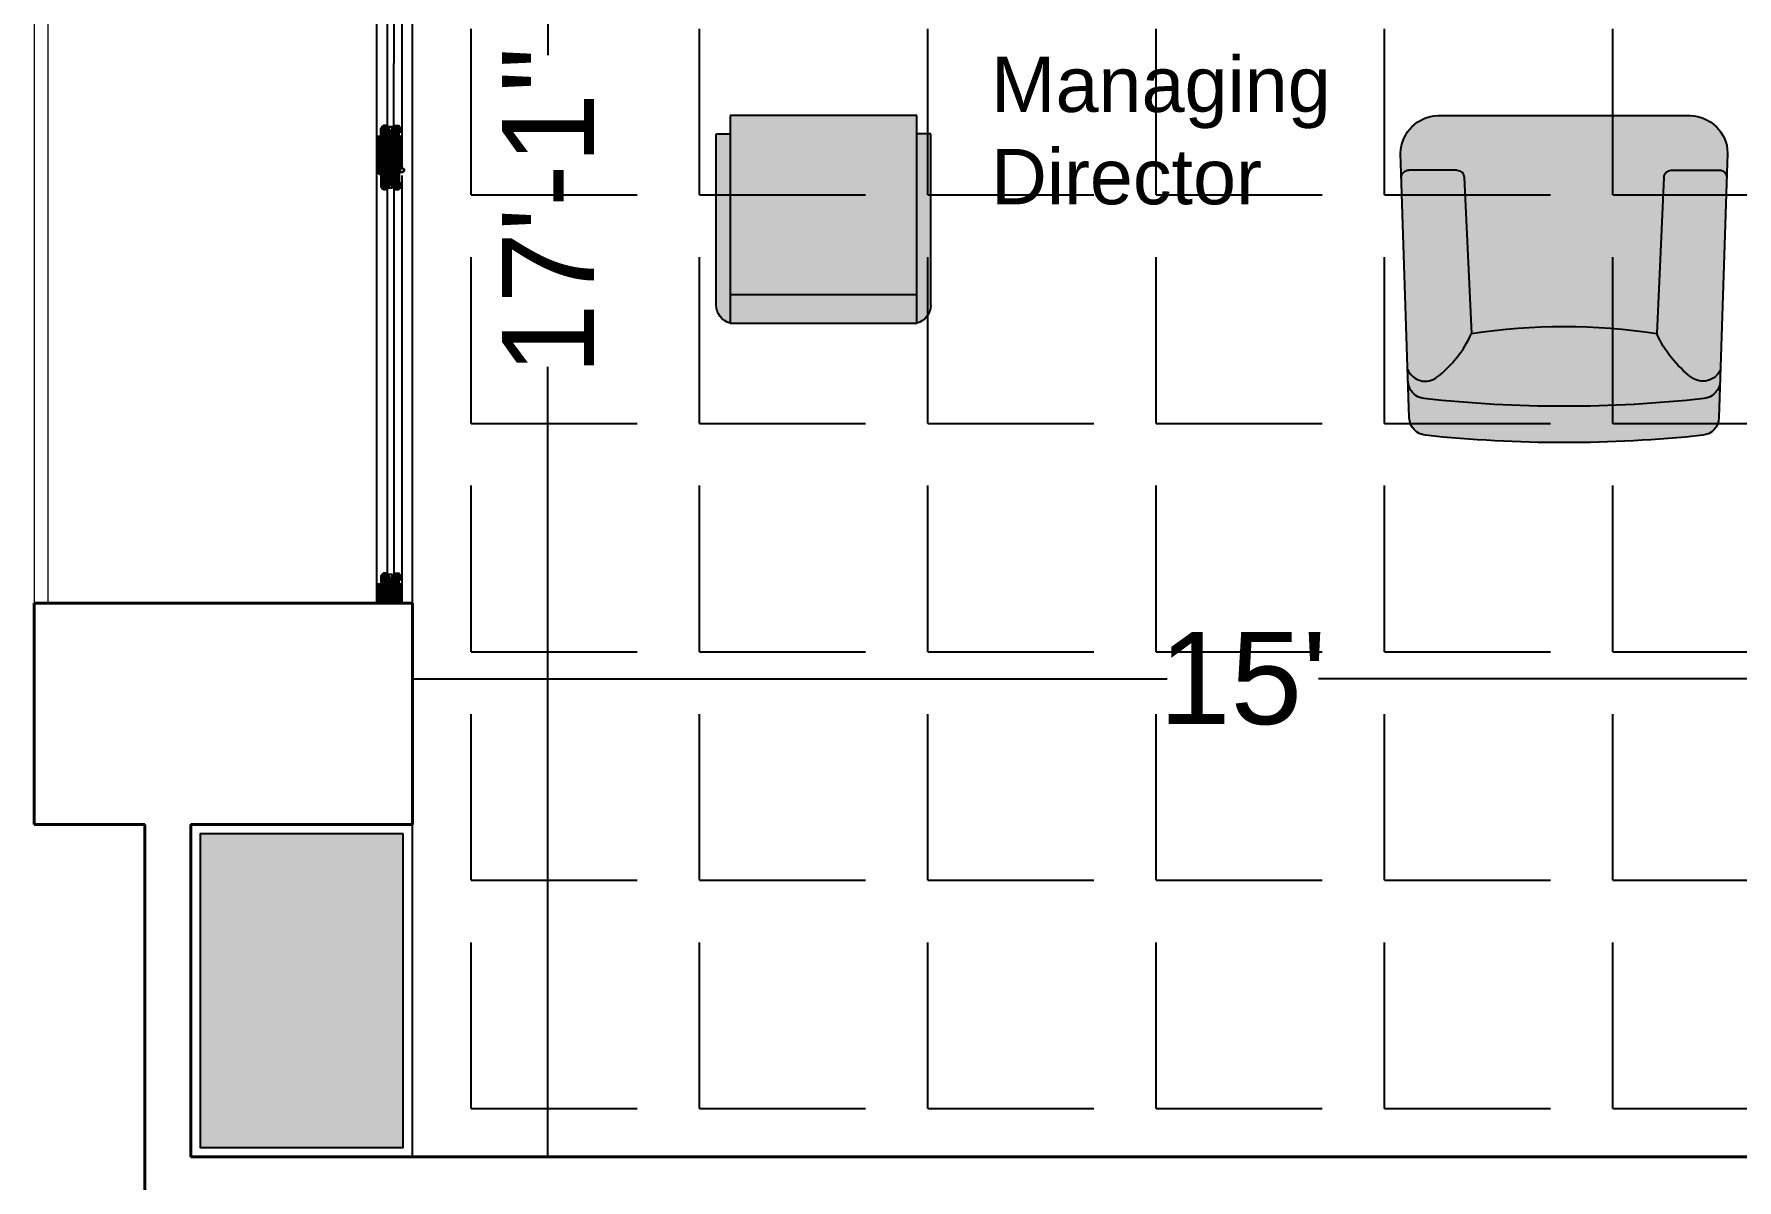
# Model space of a CAD drawing. Header units: inches. Extents: x 547 to 1628, y -123 to 254.
# Drawn here: x 546.7 to 731.2, y 41.8 to 166 of the extents above; entities that cross this region are included whole.
import ezdxf

# ---------------------------------------------------------------- set-up
doc = ezdxf.new("R2010")
doc.units = ezdxf.units.IN
doc.header["$MEASUREMENT"] = 0
for name, color, linetype in [('2', 7, 'Continuous'), ('doors', 4, 'Continuous'), ('Furniture', 253, 'Continuous')]:
    doc.layers.add(name, color=color, linetype=linetype)
for name, color, linetype, lineweight in [('hatch', 252, 'Continuous', 0), ('Low Wall', 254, 'Continuous', 13), ('Wall', 7, 'Continuous', 40)]:
    doc.layers.add(name, color=color, linetype=linetype, lineweight=lineweight)
doc.styles.get("Standard").update_dxf_attribs({"font": ''})
doc.styles.get('Standard').set_extended_font_data('Arial')
doc.dimstyles.new('Inch feet', dxfattribs={"dimtxt": 10, "dimasz": 0.18, "dimexe": 0.1875, "dimexo": 0.0625, "dimgap": 0.1875, "dimtad": 0, "dimdec": 4, "dimzin": 0, "dimdsep": 46, "dimlunit": 4, "dimtxsty": 'Standard', "dimcen": 0.09, "dimadec": 0, "dimazin": 0, "dimtfac": 1, "dimtdec": 4, "dimtofl": 0, "dimtmove": 0, "dimatfit": 3, "dimfxl": 1, "dimtolj": 1, "dimtzin": 0, "dimarcsym": 0})

# ---------------------------------------------------------------- blocks, each defined once
blk = doc.blocks.new('*D19')
at = {"layer": 'Defpoints', "color": 0, "transparency": 16777216}
for p in [(587.65, 249.28), (587.65, 44.28), (602.35, 44.28)]:
    blk.add_point(p, dxfattribs=at)
at = {"layer": 'Furniture', "color": 0, "lineweight": -2, "transparency": 16777216}
for p, q in [((587.72, 249.28), (602.54, 249.28)), ((602.35, 249.1), (602.35, 163.67)), ((602.35, 44.46), (602.35, 129.89)), ((587.72, 44.28), (602.54, 44.28))]:
    blk.add_line(p, q, dxfattribs=at)
at = {"layer": 'Furniture', "color": 0, "transparency": 16777216}
for points in [[(602.32, 249.1), (602.38, 249.1), (602.35, 249.28)], [(602.32, 44.46), (602.38, 44.46), (602.35, 44.28)]]:
    blk.add_solid(points, dxfattribs=at)
at = {"layer": 'Furniture', "color": 0, "transparency": 16777216, "insert": (602.35, 146.78), "char_height": 10, "attachment_point": 5, "rotation": 90}
blk.add_mtext('\\A1;17\'-1"', dxfattribs=at)
blk = doc.blocks.new('*D20')
at = {"layer": 'Defpoints', "color": 0, "transparency": 16777216}
for p in [(587.65, 96.1), (767.65, 84.28), (587.65, 80.28)]:
    blk.add_point(p, dxfattribs=at)
at = {"layer": 'Furniture', "color": 0, "lineweight": -2, "transparency": 16777216}
for p, q in [((587.65, 80.34), (587.65, 96.29)), ((587.83, 96.1), (669.45, 96.1)), ((767.47, 96.1), (685.86, 96.1)), ((767.65, 84.34), (767.65, 96.29))]:
    blk.add_line(p, q, dxfattribs=at)
at = {"layer": 'Furniture', "color": 0, "transparency": 16777216}
for points in [[(587.83, 96.13), (587.83, 96.07), (587.65, 96.1)], [(767.47, 96.13), (767.47, 96.07), (767.65, 96.1)]]:
    blk.add_solid(points, dxfattribs=at)
at = {"layer": 'Furniture', "color": 0, "transparency": 16777216, "insert": (677.65, 96.1), "char_height": 10, "attachment_point": 5}
blk.add_mtext("\\A1;15'", dxfattribs=at)
blk = doc.blocks.new('dfgdddd')
at = {"layer": 'hatch', "ltscale": 10, "true_color": 0x8f8f8f}
h = blk.add_hatch(color=252, dxfattribs=at)
h.paths.add_polyline_path([(295.3, 522.3, 0.341999), (257.2, 571.5), (257.2, 50.8), (295.3, 50.8)])
h.paths.add_polyline_path([(-295.3, 50.8), (-257.2, 50.8), (-257.2, 571.5, 0.341999), (-295.3, 522.3)])
at = {"layer": 'hatch', "ltscale": 10}
h = blk.add_hatch(color=254, dxfattribs=at)
h.paths.add_polyline_path([(-257.2, 493.7), (-257.2, 0), (257.2, 0), (257.2, 493.7)])
h.paths.add_polyline_path([(257.2, 493.7), (257.2, 571.5), (-257.2, 571.5), (-257.2, 493.7)])
at = {"ltscale": 10}
for p, q in [((-257.2, 0), (-257.2, 571.5)), ((-257.2, 571.5), (257.2, 571.5)), ((257.2, 571.5), (257.2, 0)), ((-295.3, 522.3), (-295.3, 50.8)), ((295.3, 522.3), (295.3, 50.8)), ((257.2, 493.7), (-257.2, 493.7)), ((-295.3, 50.8), (-257.2, 50.8)), ((295.3, 50.8), (257.2, 50.8)), ((257.2, 0), (-257.2, 0))]:
    blk.add_line(p, q, dxfattribs=at)
for centre, start, end in [((-244.5, 522.3), 104.4775, 180), ((244.5, 522.3), 0, 75.5225)]:
    blk.add_arc(centre, 50.8, start, end, dxfattribs=at)
blk = doc.blocks.new('rret')
at = {"layer": 'Wall'}
h = blk.add_hatch(color=254, dxfattribs=at)
edge = h.paths.add_edge_path()
edge.add_line((-831.6, -426.2), (-102.9, -450))
edge.add_arc((-105, -345), 105, 271.1807, 358.8426)
edge.add_line((0, -347.1), (0, 347.1))
edge.add_arc((-105, 345), 105, 1.1574, 88.8193)
edge.add_line((-102.9, 450), (-831.6, 426.2))
edge.add_arc((-830.1, 376.3), 50, 91.6366, 173.9586)
edge.add_arc((2725, 0), 3625, 173.9586, 186.0414)
edge.add_arc((-830.1, -376.3), 50, 186.0414, 268.3634)
at = {"color": 0, "linetype": 'ByBlock'}
for p, q in [((-150, 295), (-150, 427.8)), ((-170, 275), (-600, 255)), ((-170, -275), (-600, -255)), ((-150, -295), (-150, -427.8))]:
    blk.add_line(p, q, dxfattribs=at)
blk.add_lwpolyline([(-831.6, -426.2), (-102.9, -450, 0.402311), (0, -347.1), (0, 347.1, 0.402311), (-102.9, 450), (-831.6, 426.2, 0.375487), (-879.9, 381.5, 0.05277), (-879.9, -381.5, 0.375487)], format="xyb", close=True, dxfattribs=at)
for points in [[(-698.7, 430.6, 0.493591), (-720, 350, 0.122035), (-600, 255, -0.643813)], [(-698.7, -430.6, -0.493591), (-720, -350, -0.122035), (-600, -255, 0.643813)]]:
    blk.add_lwpolyline(points, format="xyb", dxfattribs=at)
for centre, radius, start, end in [((-729.2, 379.6), 50, 91.8674, 173.7294), ((-170, 427.8), 20, 360, 91.8674), ((2725, 0), 3525, 173.7294, 186.2706), ((-170, 295), 20, 270, 360), ((-2215.6, 0), 1635.6, 351.0308, 8.9692), ((-170, -295), 20, 360, 90), ((-729.2, -379.6), 50, 186.2706, 268.1326), ((-170, -427.8), 20, 268.1326, 360)]:
    blk.add_arc(centre, radius, start, end, dxfattribs=at)
blk = doc.blocks.new('Joint-K7335')
at = {"layer": '2', "color": 7}
for points in [[(3.9, 10.7, -0.206505), (4.5, 11.8, -0.277528), (4.6, 11.7), (4.7, 11.5, 0.626267), (5.4, 11.5, 0.131441), (5.5, 11.7), (5.5, 18, 0.509109), (4.6, 18.4, -0.294424), (2, 18.3, 0.173488), (1.3, 18.5), (0, 18.5), (0, 2.1, 0.415334), (1.2, 0.9, 0.048115), (1.5, 0.9, 0.113375), (1.5, 1), (4, 2.8, 0.235966), (4, 2.9), (4, 3.3, 0.247659), (4, 3.4, 0.287937), (3.6, 3.4), (1.8, 2.3, -0.576722), (1.5, 2.5), (1.5, 3.3, -0.235966), (1.6, 3.5), (4, 5.3, 0.235966), (4, 5.3), (4, 5.7, 0.247659), (4, 5.8, 0.287937), (3.6, 5.8), (1.8, 4.8, -0.576722), (1.5, 5), (1.5, 6.3, -0.384094), (2.6, 7.5, -0.021813), (2.7, 7.5), (6.5, 7.5), (6.5, 7.6, 0.333043), (5.7, 8.5, -0.293245), (5.3, 8.9, 0.008528), (5.2, 9.3, 0.265517), (5, 9.5, 0.023748), (4.8, 9.5, -0.356149), (3.9, 10.7, -0.356149)], [(3.2, 10.8, 0.355005), (4.6, 8.8, -0.567624), (4.7, 8.8, -0.24708), (4.4, 8.7), (2.2, 9, -0.351704), (1.2, 10.1), (1.2, 12.9, -0.414214), (1.5, 13.2), (1.6, 13.2, 0.277073), (1.9, 13.4), (3.7, 16.8, -0.041112), (3.8, 17), (4.1, 17.7, -0.50666), (4.6, 17.7, -0.2771), (4.6, 17.5), (4.6, 13.3, 0.213422), (4.7, 13.1, -0.886227), (4.4, 12.6, 0.250571), (3.2, 10.8)]]:
    blk.add_lwpolyline(points, format="xyb", dxfattribs=at)
blk.add_lwpolyline([(1.6, 17.8, 0.632714), (1, 17.6), (1, 14.2, 0.78091), (1.6, 14.1), (3.2, 17.1, -0.117333), (3.3, 17.2, 1.218085), (3, 17.5, -0.285776), (2.7, 17.3, -0.145588)], format="xyb", close=True, dxfattribs=at)

msp = doc.modelspace()

# ---------------------------------------------------------------- hatches: boundary and pattern name
h = msp.add_hatch()
h.set_pattern_fill('ANSI31', color=4, scale=0.039375, angle=-90.0282003, style=0)
h.set_pattern_definition([(224.9717997, (867.80163, 5034.5436), (-0.0883558717, 0.0884428898), [])])
edge = h.paths.add_edge_path()
edge.add_line((584.65797, 155.42405), (584.65827, 156.02944))
edge.add_line((584.65827, 156.02944), (584.51061, 156.02951))
edge.add_line((584.51061, 156.02951), (584.51059, 155.97045))
edge.add_arc((584.51047, 155.7342), 0.23625, 89.9717997, 179.9717997)
edge.add_line((584.27422, 155.73431), (584.21516, 155.73434))
edge.add_line((584.21516, 155.73434), (584.21458, 154.55309))
edge.add_line((584.21458, 154.55309), (584.74614, 154.55283))
edge.add_line((584.74614, 154.55283), (584.74621, 154.70049))
edge.add_line((584.74621, 154.70049), (585.92746, 154.69991))
edge.add_line((585.92746, 154.69991), (585.92739, 154.55225))
edge.add_line((585.92739, 154.55225), (586.2227, 154.5521))
edge.add_line((586.2227, 154.5521), (586.22313, 155.42328))
edge.add_line((586.22313, 155.42328), (585.2486, 155.42375))
edge.add_line((585.2486, 155.42375), (585.24851, 155.24657))
edge.add_line((585.24851, 155.24657), (584.9532, 155.24671))
edge.add_line((584.9532, 155.24671), (584.95329, 155.4239))
edge.add_line((584.95329, 155.4239), (584.65797, 155.42405))
h.paths.add_polyline_path([(584.17535, 154.84842), (583.75108, 154.84863), (583.75006, 152.78145), (586.54667, 152.78007), (586.54769, 154.84726), (586.26222, 154.8474), (586.26206, 154.51271), (585.88799, 154.51289), (585.88809, 154.69992), (584.78559, 154.70047), (584.78549, 154.51344), (584.17518, 154.51374)])
edge = h.paths.add_edge_path()
edge.add_line((585.81857, 155.45301), (585.81867, 155.65972))
edge.add_line((585.81867, 155.65972), (585.7596, 155.65975))
edge.add_line((585.7596, 155.65975), (585.75979, 156.02889))
edge.add_line((585.75979, 156.02889), (586.17322, 156.02869))
edge.add_arc((586.32545, 156.02517), 0.15227, 178.6766283, 251.2510115)
edge.add_arc((586.22757, 155.73679), 0.15227, -1.3233717, 71.2510115, ccw=False)
edge.add_line((586.3798, 155.73328), (586.43, 155.73325))
edge.add_line((586.43, 155.73325), (586.4298, 155.3272))
edge.add_line((586.4298, 155.3272), (586.23192, 155.29038))
edge.add_line((586.23192, 155.29038), (586.232, 155.4528))
edge.add_line((586.232, 155.4528), (585.81857, 155.45301))
at = {"ltscale": 10}
h = msp.add_hatch(dxfattribs=at)
h.set_pattern_fill('BRASS', color=4, scale=0.008859, angle=-135.0282003, style=0)
h.set_pattern_definition([(44.9718, (608.40916, 76.784356), (-0.039760142, 0.0397993), []), (44.9718, (608.38928, 76.804256), (-0.039760142, 0.0397993), [0.028128514, -0.014064257])])
h.paths.add_polyline_path([(584.65804, 155.55694), (584.77616, 155.55688), (584.77634, 155.91125), (584.65821, 155.91131)])
h = msp.add_hatch(dxfattribs=at)
h.set_pattern_fill('ANGLE', color=4, scale=0.00443, angle=-135.0282003, style=0)
h.set_pattern_definition([(44.9718, (608.40916, 76.784356), (-0.021868078, 0.021889615), [0.022502811, -0.008438554]), (134.9718, (608.40916, 76.784356), (-0.021889615, -0.021868078), [0.022502811, -0.008438554])])
h.paths.add_polyline_path([(584.65821, 155.91131), (584.77634, 155.91125), (584.7764, 156.02938), (584.65827, 156.02944)])
h = msp.add_hatch(dxfattribs=at)
h.set_pattern_fill('ANGLE', color=4, scale=0.00443, angle=-135.0282003, style=0)
h.set_pattern_definition([(44.9718, (608.793065, 76.784167), (-0.021868078, 0.021889615), [0.022502811, -0.008438554]), (134.9718, (608.793065, 76.784167), (-0.021889615, -0.021868078), [0.022502811, -0.008438554])])
edge = h.paths.add_edge_path()
edge.add_line((585.75063, 155.42351), (585.75067, 155.5121))
edge.add_line((585.75067, 155.5121), (585.69161, 155.51213))
edge.add_arc((585.70329, 155.46783), 0.04582, 104.7648173, 255.1787821)
edge.add_line((585.69157, 155.42354), (585.75063, 155.42351))
h = msp.add_hatch(dxfattribs=at)
h.set_pattern_fill('ANGLE', color=4, scale=0.00443, angle=-135.0282003, style=0)
h.set_pattern_definition([(44.9718, (608.792985, 76.621746), (-0.021868078, 0.021889615), [0.022502811, -0.008438554]), (134.9718, (608.792985, 76.621746), (-0.021889615, -0.021868078), [0.022502811, -0.008438554])])
edge = h.paths.add_edge_path()
edge.add_line((585.8097, 155.43856), (585.80979, 155.61543))
edge.add_arc((585.78024, 155.5933), 0.03691, 36.8416974, 143.1019021)
edge.add_line((585.75072, 155.61546), (585.75064, 155.43859))
edge.add_arc((585.78018, 155.45994), 0.03645, 215.8559495, 324.08765)
h = msp.add_hatch()
h.set_pattern_fill('ANSI31', color=4, scale=0.039375, angle=-90.0282003, style=0)
h.set_pattern_definition([(224.9717997, (867.80346, 4996.25141), (-0.0883558717, 0.0884428898), [])])
edge = h.paths.add_edge_path()
edge.add_line((584.88325, 151.12714), (584.88312, 150.87612))
edge.add_line((584.88312, 150.87612), (584.49928, 150.87631))
edge.add_line((584.49928, 150.87631), (584.43076, 150.99457))
edge.add_arc((584.37966, 150.96496), 0.05906, 30.0855329, 89.9717997)
edge.add_line((584.37969, 151.02403), (584.24828, 151.02409))
edge.add_line((584.24828, 151.02409), (584.2335, 151.00933))
edge.add_line((584.2335, 151.00933), (584.23271, 149.39988))
edge.add_line((584.23271, 149.39988), (584.29177, 149.39985))
edge.add_arc((584.52802, 149.39973), 0.23625, 179.9717997, 269.9717997)
edge.add_line((584.52791, 149.16348), (584.52788, 149.10442))
edge.add_line((584.52788, 149.10442), (584.67553, 149.10435))
edge.add_line((584.67553, 149.10435), (584.67583, 149.70974))
edge.add_line((584.67583, 149.70974), (584.97114, 149.70959))
edge.add_line((584.97114, 149.70959), (584.97123, 149.88678))
edge.add_line((584.97123, 149.88678), (585.26654, 149.88664))
edge.add_line((585.26654, 149.88664), (585.26646, 149.70945))
edge.add_line((585.26646, 149.70945), (586.24099, 149.70897))
edge.add_line((586.24099, 149.70897), (586.2417, 151.15638))
edge.add_line((586.2417, 151.15638), (586.22695, 151.17077))
edge.add_line((586.22695, 151.17077), (585.44435, 151.15039))
edge.add_line((585.44435, 151.15039), (585.42958, 151.13525))
edge.add_line((585.42958, 151.13525), (585.42945, 150.87585))
edge.add_line((585.42945, 150.87585), (585.16367, 150.87598))
edge.add_line((585.16367, 150.87598), (585.00138, 151.14185))
edge.add_line((585.00138, 151.14185), (584.89802, 151.1419))
edge.add_line((584.89802, 151.1419), (584.88325, 151.12714))
edge = h.paths.add_edge_path()
edge.add_line((585.82754, 149.67964), (585.82743, 149.47292))
edge.add_line((585.82743, 149.47292), (585.76837, 149.47295))
edge.add_line((585.76837, 149.47295), (585.76819, 149.10381))
edge.add_line((585.76819, 149.10381), (586.18163, 149.10361))
edge.add_arc((586.33386, 149.10697), 0.15227, 108.692588, 181.2669711, ccw=False)
edge.add_arc((586.23626, 149.39545), 0.15227, 288.692588, 361.2669711)
edge.add_line((586.38849, 149.39882), (586.44755, 149.39879))
edge.add_line((586.44755, 149.39879), (586.44775, 149.80484))
edge.add_line((586.44775, 149.80484), (586.24105, 149.84186))
edge.add_line((586.24105, 149.84186), (586.24098, 149.6942))
edge.add_line((586.24098, 149.6942), (585.82754, 149.67964))
edge = h.paths.add_edge_path()
edge.add_line((585.48278, 151.21544), (586.24173, 151.21506))
edge.add_arc((586.50751, 151.21493), 0.26578, 89.9717997, 179.9717997, ccw=False)
edge.add_line((586.50764, 151.48071), (586.54603, 151.48069))
edge.add_line((586.54603, 151.48069), (586.54667, 152.78007))
edge.add_line((586.54667, 152.78007), (583.77073, 152.78144))
edge.add_line((583.77073, 152.78144), (583.76989, 151.06862))
edge.add_line((583.76989, 151.06862), (583.82895, 151.06859))
edge.add_arc((584.0652, 151.06848), 0.23625, 179.9717997, 269.9717997)
edge.add_line((584.06509, 150.83223), (584.06506, 150.77317))
edge.add_line((584.06506, 150.77317), (584.18909, 150.7731))
edge.add_line((584.18909, 150.7731), (584.18925, 151.09795))
edge.add_line((584.18925, 151.09795), (584.54362, 151.09777))
edge.add_line((584.54362, 151.09777), (584.63215, 150.95007))
edge.add_line((584.63215, 150.95007), (584.70597, 150.95004))
edge.add_line((584.70597, 150.95004), (584.72075, 150.9648))
edge.add_line((584.72075, 150.9648), (584.72101, 151.49636))
edge.add_line((584.72101, 151.49636), (584.83913, 151.4963))
edge.add_line((584.83913, 151.4963), (584.83902, 151.27482))
edge.add_line((584.83902, 151.27482), (584.93648, 151.27477))
edge.add_line((584.93648, 151.27477), (584.93645, 151.21571))
edge.add_line((584.93645, 151.21571), (585.01914, 151.21566))
edge.add_line((585.01914, 151.21566), (585.17847, 150.9498))
edge.add_line((585.17847, 150.9498), (585.2523, 150.94977))
edge.add_line((585.2523, 150.94977), (585.26707, 150.96453))
edge.add_line((585.26707, 150.96453), (585.26734, 151.49609))
edge.add_line((585.26734, 151.49609), (585.38546, 151.49603))
edge.add_line((585.38546, 151.49603), (585.38535, 151.27455))
edge.add_line((585.38535, 151.27455), (585.48281, 151.2745))
h = msp.add_hatch(dxfattribs=at)
h.set_pattern_fill('BRASS', color=4, scale=0.008859, angle=-135.0282003, style=0)
h.set_pattern_definition([(314.9718, (608.50442, 228.32601), (-0.0397993, -0.039760142), []), (314.9718, (608.48452, 228.30613), (-0.0397993, -0.039760142), [0.028128514, -0.014064257])])
h.paths.add_polyline_path([(584.67577, 149.57685), (584.79389, 149.57679), (584.79372, 149.22242), (584.67559, 149.22247)])
h = msp.add_hatch(dxfattribs=at)
h.set_pattern_fill('ANGLE', color=4, scale=0.00443, angle=-135.0282003, style=0)
h.set_pattern_definition([(314.9718, (608.888324, 228.325822), (-0.021889615, -0.021868078), [0.022502811, -0.008438554]), (224.9718, (608.888324, 228.325822), (-0.021868078, 0.021889615), [0.022502811, -0.008438554])])
edge = h.paths.add_edge_path()
edge.add_line((585.76849, 149.7092), (585.76844, 149.62061))
edge.add_line((585.76844, 149.62061), (585.70938, 149.62064))
edge.add_arc((585.7211, 149.66493), 0.04582, 104.7648173, 255.1787821, ccw=False)
edge.add_line((585.70943, 149.70923), (585.76849, 149.7092))
h = msp.add_hatch(dxfattribs=at)
h.set_pattern_fill('ANGLE', color=4, scale=0.00443, angle=-135.0282003, style=0)
h.set_pattern_definition([(314.9718, (608.888404, 228.488243), (-0.021889615, -0.021868078), [0.022502811, -0.008438554]), (224.9718, (608.888404, 228.488243), (-0.021868078, 0.021889615), [0.022502811, -0.008438554])])
edge = h.paths.add_edge_path()
edge.add_line((585.82754, 149.69409), (585.82746, 149.51722))
edge.add_arc((585.79794, 149.53938), 0.03691, 216.8416974, 323.1019021, ccw=False)
edge.add_line((585.76839, 149.51725), (585.76848, 149.69412))
edge.add_arc((585.798, 149.67274), 0.03645, 35.8559495, 144.08765, ccw=False)
h = msp.add_hatch(dxfattribs=at)
h.set_pattern_fill('ANGLE', color=4, scale=0.00443, angle=-135.0282003, style=0)
h.set_pattern_definition([(314.9718, (608.504418, 228.32601), (-0.021889615, -0.021868078), [0.022502811, -0.008438554]), (224.9718, (608.504418, 228.32601), (-0.021868078, 0.021889615), [0.022502811, -0.008438554])])
h.paths.add_polyline_path([(584.67559, 149.22247), (584.79372, 149.22242), (584.79366, 149.10429), (584.67553, 149.10435)])
h = msp.add_hatch()
h.set_pattern_fill('ANSI31', color=4, scale=0.039375, angle=-90.0282003, style=0)
h.set_pattern_definition([(224.9717997, (867.8068, 4986.04291), (-0.0883558717, 0.0884428898), [])])
edge = h.paths.add_edge_path()
edge.add_line((584.66314, 106.92336), (584.66344, 107.52875))
edge.add_line((584.66344, 107.52875), (584.51578, 107.52882))
edge.add_line((584.51578, 107.52882), (584.51575, 107.46976))
edge.add_arc((584.51564, 107.23351), 0.23625, 89.9717997, 179.9717997)
edge.add_line((584.27939, 107.23362), (584.22032, 107.23365))
edge.add_line((584.22032, 107.23365), (584.21974, 106.0524))
edge.add_line((584.21974, 106.0524), (584.75131, 106.05214))
edge.add_line((584.75131, 106.05214), (584.75138, 106.1998))
edge.add_line((584.75138, 106.1998), (585.93263, 106.19922))
edge.add_line((585.93263, 106.19922), (585.93256, 106.05156))
edge.add_line((585.93256, 106.05156), (586.22787, 106.05142))
edge.add_line((586.22787, 106.05142), (586.2283, 106.92259))
edge.add_line((586.2283, 106.92259), (585.25377, 106.92307))
edge.add_line((585.25377, 106.92307), (585.25368, 106.74588))
edge.add_line((585.25368, 106.74588), (584.95837, 106.74602))
edge.add_line((584.95837, 106.74602), (584.95845, 106.92321))
edge.add_line((584.95845, 106.92321), (584.66314, 106.92336))
h.paths.add_polyline_path([(584.18051, 106.34774), (583.75625, 106.34794), (583.75523, 104.28076), (586.55184, 104.27938), (586.55286, 106.34657), (586.26739, 106.34671), (586.26722, 106.01202), (585.89316, 106.01221), (585.89325, 106.19924), (584.79075, 106.19978), (584.79066, 106.01275), (584.18035, 106.01305)])
edge = h.paths.add_edge_path()
edge.add_line((585.82373, 106.95232), (585.82383, 107.15904))
edge.add_line((585.82383, 107.15904), (585.76477, 107.15907))
edge.add_line((585.76477, 107.15907), (585.76495, 107.52821))
edge.add_line((585.76495, 107.52821), (586.17839, 107.528))
edge.add_arc((586.33062, 107.52449), 0.15227, 178.6766283, 251.2510115)
edge.add_arc((586.23273, 107.2361), 0.15227, -1.3233717, 71.2510115, ccw=False)
edge.add_line((586.38496, 107.23259), (586.43517, 107.23256))
edge.add_line((586.43517, 107.23256), (586.43497, 106.82651))
edge.add_line((586.43497, 106.82651), (586.23709, 106.78969))
edge.add_line((586.23709, 106.78969), (586.23717, 106.95211))
edge.add_line((586.23717, 106.95211), (585.82373, 106.95232))
h = msp.add_hatch(dxfattribs=at)
h.set_pattern_fill('BRASS', color=4, scale=0.008859, angle=-135.0282003, style=0)
h.set_pattern_definition([(44.9718, (608.41433, 28.28367), (-0.039760142, 0.0397993), []), (44.9718, (608.394447, 28.30357), (-0.039760142, 0.0397993), [0.028128514, -0.014064257])])
h.paths.add_polyline_path([(584.66321, 107.05625), (584.78133, 107.05619), (584.78151, 107.41056), (584.66338, 107.41062)])
h = msp.add_hatch(dxfattribs=at)
h.set_pattern_fill('ANGLE', color=4, scale=0.00443, angle=-135.0282003, style=0)
h.set_pattern_definition([(44.9718, (608.414327, 28.283668), (-0.021868078, 0.021889615), [0.022502811, -0.008438554]), (134.9718, (608.414327, 28.283668), (-0.021889615, -0.021868078), [0.022502811, -0.008438554])])
h.paths.add_polyline_path([(584.66338, 107.41062), (584.78151, 107.41056), (584.78156, 107.52869), (584.66344, 107.52875)])
h = msp.add_hatch(dxfattribs=at)
h.set_pattern_fill('ANGLE', color=4, scale=0.00443, angle=-135.0282003, style=0)
h.set_pattern_definition([(44.9718, (608.798153, 28.121057), (-0.021868078, 0.021889615), [0.022502811, -0.008438554]), (134.9718, (608.798153, 28.121057), (-0.021889615, -0.021868078), [0.022502811, -0.008438554])])
edge = h.paths.add_edge_path()
edge.add_line((585.81487, 106.93788), (585.81495, 107.11474))
edge.add_arc((585.78541, 107.09261), 0.03691, 36.8416974, 143.1019021)
edge.add_line((585.75589, 107.11477), (585.7558, 106.9379))
edge.add_arc((585.78535, 106.95925), 0.03645, 215.8559495, 324.08765)
h = msp.add_hatch(dxfattribs=at)
h.set_pattern_fill('ANGLE', color=4, scale=0.00443, angle=-135.0282003, style=0)
h.set_pattern_definition([(44.9718, (608.798233, 28.28348), (-0.021868078, 0.021889615), [0.022502811, -0.008438554]), (134.9718, (608.798233, 28.28348), (-0.021889615, -0.021868078), [0.022502811, -0.008438554])])
edge = h.paths.add_edge_path()
edge.add_line((585.7558, 106.92282), (585.75584, 107.01141))
edge.add_line((585.75584, 107.01141), (585.69678, 107.01144))
edge.add_arc((585.70845, 106.96714), 0.04582, 104.7648173, 255.1787821)
edge.add_line((585.69673, 106.92285), (585.7558, 106.92282))
at = {"layer": 'Furniture'}
h = msp.add_hatch(dxfattribs=at)
h.set_pattern_fill('ANGLE', color=256, scale=90, style=0)
h.set_pattern_definition([(0, (0, 0), (0, 24.75), [18, -6.75]), (90, (0, 0), (-24.75, 2e-15), [18, -6.75])])
h.paths.add_polyline_path([(587.65304, 249.27939), (767.65304, 249.27939), (767.65304, 44.27939), (587.65304, 44.27939)])
at = {"layer": 'Wall'}
msp.add_hatch(color=254, dxfattribs=at).paths.add_polyline_path([(586.65304, 79.27939), (564.65304, 79.27939), (564.65304, 45.27939), (586.65304, 45.27939)])

# ---------------------------------------------------------------- linework, layer by layer
at = {"color": 7}
for radius in [0.2584, 0.20672]:
    msp.add_circle((586.51636, 151.20016), radius, dxfattribs=at)
at = {"layer": 'doors'}
for points in [[(584.65797, 155.42405), (584.65827, 156.02944), (584.51061, 156.02951), (584.51059, 155.97045, 0.414213562), (584.27422, 155.73431), (584.21516, 155.73434), (584.21458, 154.55309), (584.74614, 154.55283), (584.74621, 154.70049), (585.92746, 154.69991), (585.92739, 154.55225), (586.2227, 154.5521), (586.22313, 155.42328), (585.2486, 155.42375), (585.24851, 155.24657), (584.9532, 155.24671), (584.95329, 155.4239), (584.65797, 155.42405)], [(585.48278, 151.21544), (586.24173, 151.21506, -0.414213562), (586.50764, 151.48071), (586.54603, 151.48069), (586.54667, 152.78007), (583.77073, 152.78144), (583.76989, 151.06862), (583.82895, 151.06859, 0.414213562), (584.06509, 150.83223), (584.06506, 150.77317), (584.18909, 150.7731), (584.18925, 151.09795), (584.54362, 151.09777), (584.63215, 150.95007), (584.70597, 150.95004), (584.72075, 150.9648), (584.72101, 151.49636), (584.83913, 151.4963), (584.83902, 151.27482), (584.93648, 151.27477), (584.93645, 151.21571), (585.01914, 151.21566), (585.17847, 150.9498), (585.2523, 150.94977), (585.26707, 150.96453), (585.26734, 151.49609), (585.38546, 151.49603), (585.38535, 151.27455), (585.48281, 151.2745)], [(584.66314, 106.92336), (584.66344, 107.52875), (584.51578, 107.52882), (584.51575, 107.46976, 0.414213562), (584.27939, 107.23362), (584.22032, 107.23365), (584.21974, 106.0524), (584.75131, 106.05214), (584.75138, 106.1998), (585.93263, 106.19922), (585.93256, 106.05156), (586.22787, 106.05142), (586.2283, 106.92259), (585.25377, 106.92307), (585.25368, 106.74588), (584.95837, 106.74602), (584.95845, 106.92321), (584.66314, 106.92336)]]:
    msp.add_lwpolyline(points, format="xyb", dxfattribs=at)
at = {"layer": 'doors', "ltscale": 10}
for points in [[(584.65804, 155.55694), (584.77616, 155.55688), (584.77634, 155.91125), (584.65821, 155.91131)], [(584.65821, 155.91131), (584.77634, 155.91125), (584.7764, 156.02938), (584.65827, 156.02944)], [(585.66203, 155.42355), (585.66208, 155.51215), (584.74661, 155.5126), (584.74657, 155.424)], [(586.01434, 151.21517), (586.01441, 151.36283), (585.48285, 151.36309), (585.48278, 151.21544)], [(584.67577, 149.57685), (584.79389, 149.57679), (584.79372, 149.22242), (584.67559, 149.22247)], [(585.67989, 149.70925), (585.67985, 149.62065), (584.76438, 149.6211), (584.76443, 149.7097)], [(586.01564, 151.16102), (586.02282, 151.01354), (585.49188, 150.98771), (585.48471, 151.13519)], [(584.67559, 149.22247), (584.79372, 149.22242), (584.79366, 149.10429), (584.67553, 149.10435)], [(584.66321, 107.05625), (584.78133, 107.05619), (584.78151, 107.41056), (584.66338, 107.41062)], [(584.66338, 107.41062), (584.78151, 107.41056), (584.78156, 107.52869), (584.66344, 107.52875)], [(585.6672, 106.92286), (585.66725, 107.01146), (584.75178, 107.01191), (584.75173, 106.92331)]]:
    msp.add_lwpolyline(points, close=True, dxfattribs=at)
at = {"layer": 'doors'}
for points in [[(585.49983, 155.89612), (585.02733, 155.89635), (585.02726, 155.7487), (585.05679, 155.74868), (585.12853, 155.5124), (585.39825, 155.51226), (585.47023, 155.74848), (585.49976, 155.74846)], [(585.48506, 155.88136), (585.04209, 155.88158), (585.04203, 155.76346), (585.0673, 155.76344), (585.13904, 155.52716), (585.38776, 155.52704), (585.45974, 155.76325), (585.485, 155.76324)], [(585.51724, 149.26637), (585.04474, 149.2666), (585.04481, 149.41426), (585.07434, 149.41424), (585.14631, 149.62092), (585.41602, 149.62079), (585.48778, 149.41404), (585.51731, 149.41402)], [(585.50248, 149.28114), (585.05951, 149.28136), (585.05957, 149.39948), (585.08484, 149.39947), (585.1568, 149.60615), (585.40552, 149.60603), (585.47728, 149.39928), (585.50254, 149.39926)], [(585.505, 107.39543), (585.0325, 107.39567), (585.03243, 107.24801), (585.06196, 107.24799), (585.1337, 107.01171), (585.40342, 107.01158), (585.4754, 107.24779), (585.50493, 107.24778)], [(585.49023, 107.38067), (585.04726, 107.38089), (585.0472, 107.26277), (585.07247, 107.26276), (585.14421, 107.02647), (585.39293, 107.02635), (585.4649, 107.26256), (585.49017, 107.26255)]]:
    msp.add_lwpolyline(points, close=True, dxfattribs=at)
at = {"layer": 'doors', "ltscale": 10}
for points in [[(585.75063, 155.42351), (585.75067, 155.5121), (585.69161, 155.51213, 0.770200747), (585.69157, 155.42354)], [(585.8097, 155.43856), (585.80979, 155.61543, 0.5), (585.75072, 155.61546), (585.75064, 155.43859, 0.510799558)], [(585.76849, 149.7092), (585.76844, 149.62061), (585.70938, 149.62064, -0.770200747), (585.70943, 149.70923)], [(585.82754, 149.69409), (585.82746, 149.51722, -0.5), (585.76839, 149.51725), (585.76848, 149.69412, -0.510799558)], [(585.81487, 106.93788), (585.81495, 107.11474, 0.5), (585.75589, 107.11477), (585.7558, 106.9379, 0.510799558)], [(585.7558, 106.92282), (585.75584, 107.01141), (585.69678, 107.01144, 0.770200747), (585.69673, 106.92285)]]:
    msp.add_lwpolyline(points, format="xyb", close=True, dxfattribs=at)
at = {"layer": 'doors'}
for points in [[(585.81857, 155.45301), (585.81867, 155.65972), (585.7596, 155.65975), (585.75979, 156.02889), (586.17322, 156.02869, 0.327692768), (586.27651, 155.88098, -0.327692768), (586.3798, 155.73328), (586.43, 155.73325), (586.4298, 155.3272), (586.23192, 155.29038), (586.232, 155.4528), (585.81857, 155.45301)], [(584.88325, 151.12714), (584.88312, 150.87612), (584.49928, 150.87631), (584.43076, 150.99457, 0.267417379), (584.37969, 151.02403), (584.24828, 151.02409), (584.2335, 151.00933), (584.23271, 149.39988), (584.29177, 149.39985, 0.414213562), (584.52791, 149.16348), (584.52788, 149.10442), (584.67553, 149.10435), (584.67583, 149.70974), (584.97114, 149.70959), (584.97123, 149.88678), (585.26654, 149.88664), (585.26646, 149.70945), (586.24099, 149.70897), (586.2417, 151.15638), (586.22695, 151.17077), (585.44435, 151.15039), (585.42958, 151.13525), (585.42945, 150.87585), (585.16367, 150.87598), (585.00138, 151.14185), (584.89802, 151.1419)], [(585.82754, 149.67964), (585.82743, 149.47292), (585.76837, 149.47295), (585.76819, 149.10381), (586.18163, 149.10361, -0.327692768), (586.28506, 149.25121, 0.327692768), (586.38849, 149.39882), (586.44755, 149.39879), (586.44775, 149.80484), (586.24105, 149.84186), (586.24098, 149.6942), (585.82754, 149.67964)], [(585.82373, 106.95232), (585.82383, 107.15904), (585.76477, 107.15907), (585.76495, 107.52821), (586.17839, 107.528, 0.327692768), (586.28168, 107.3803, -0.327692768), (586.38496, 107.23259), (586.43517, 107.23256), (586.43497, 106.82651), (586.23709, 106.78969), (586.23717, 106.95211), (585.82373, 106.95232)]]:
    msp.add_lwpolyline(points, format="xyb", close=True, dxfattribs=at)
for points in [[(584.17535, 154.84842), (583.75108, 154.84863), (583.75006, 152.78145), (586.54667, 152.78007), (586.54769, 154.84726), (586.26222, 154.8474), (586.26206, 154.51271), (585.88799, 154.51289), (585.88809, 154.69992), (584.78559, 154.70047), (584.78549, 154.51344), (584.17518, 154.51374), (584.17535, 154.84842)], [(584.18051, 106.34774), (583.75625, 106.34794), (583.75523, 104.28076), (586.55184, 104.27938), (586.55286, 106.34657), (586.26739, 106.34671), (586.26722, 106.01202), (585.89316, 106.01221), (585.89325, 106.19924), (584.79075, 106.19978), (584.79066, 106.01275), (584.18035, 106.01305), (584.18051, 106.34774)]]:
    msp.add_lwpolyline(points, dxfattribs=at)
at = {"layer": 'Furniture'}
for p, q in [((583.76423, 198.56726), (583.75108, 154.84863)), ((586.54769, 154.84726), (586.56078, 198.4453)), ((584.91601, 197.11966), (584.9039, 155.51252)), ((585.635, 197.1193), (585.62288, 155.51216)), ((585.75067, 155.5121), (584.77614, 155.51258)), ((584.74614, 154.55283), (584.74621, 154.70049)), ((586.22285, 154.84742), (586.54769, 154.84726)), ((583.76989, 151.06862), (583.77692, 106.34793)), ((584.92167, 149.62102), (584.92974, 107.01182)), ((585.48281, 151.2745), (585.48278, 151.21544)), ((585.64066, 149.62067), (585.64872, 107.01147)), ((586.55286, 106.34657), (586.54561, 150.62755)), ((584.75131, 106.05214), (584.75138, 106.1998)), ((585.75584, 107.01141), (584.78131, 107.01189)), ((586.22801, 106.34673), (586.55286, 106.34657))]:
    msp.add_line(p, q, dxfattribs=at)
at = {"layer": 'Furniture', "ltscale": 10}
for p, q in [((584.74657, 155.424), (585.66208, 155.51215)), ((584.74661, 155.5126), (585.66203, 155.42355)), ((584.76438, 149.6211), (585.67989, 149.70925)), ((584.76443, 149.7097), (585.67985, 149.62065)), ((585.76844, 149.62061), (584.79391, 149.62109)), ((586.02282, 151.01354), (586.29468, 151.02676)), ((584.75173, 106.92331), (585.66725, 107.01146)), ((584.75178, 107.01191), (585.6672, 106.92286))]:
    msp.add_line(p, q, dxfattribs=at)
at = {"layer": 'Furniture'}
for points in [[(587.65304, 249.27939), (767.65304, 249.27939), (767.65304, 44.27939), (587.65304, 44.27939)], [(587.65304, 80.27939), (563.65304, 80.27939), (563.65304, 44.27939), (587.65304, 44.27939)], [(586.65304, 79.27939), (564.65304, 79.27939), (564.65304, 45.27939), (586.65304, 45.27939)]]:
    msp.add_lwpolyline(points, close=True, dxfattribs=at)
at = {"layer": 'Low Wall'}
for points in [[(564.65304, 217.27939), (546.65304, 217.27939), (546.65304, 104.27939)], [(564.65304, 215.77939), (548.15304, 215.77939), (548.15304, 104.27939)]]:
    msp.add_lwpolyline(points, dxfattribs=at)
at = {"layer": 'Wall'}
for p, q in [((587.65304, 104.27939), (546.65304, 104.27939)), ((587.65304, 80.27939), (587.65304, 104.27939)), ((558.65304, 80.27939), (546.65304, 80.27939)), ((558.65304, 39.27939), (558.65304, 80.27939)), ((587.65304, 80.27939), (563.65304, 80.27939)), ((563.65304, 44.27939), (563.65304, 80.27939)), ((861.65304, 44.27939), (563.65304, 44.27939))]:
    msp.add_line(p, q, dxfattribs=at)
msp.add_lwpolyline([(546.65304, 104.27939), (546.65304, 80.27939)], dxfattribs=at)

# ---------------------------------------------------------------- block references
at = {"color": 4, "ltscale": 10, "xscale": -0.02953124841024305, "yscale": 0.02953124841024305, "zscale": 0.02953124841024305, "rotation": 179.9717997358062}
for p in [(584.72101, 151.49636), (585.26734, 151.49609)]:
    msp.add_blockref('Joint-K7335', p, dxfattribs=at)
at = {"layer": 'Furniture', "xscale": -0.03937007874018605, "yscale": 0.03937007874018605, "zscale": 0.03937007874018605}
for name, p, rotation in [('dfgdddd', (632.21397, 157.13571), 180), ('rret', (712.47172, 157.11403), 270)]:
    msp.add_blockref(name, p, dxfattribs=dict(at, rotation=rotation))

# ---------------------------------------------------------------- texts
at = {"layer": 'Wall', "insert": (650.37115, 163.5099), "char_height": 6, "attachment_point": 1}
msp.add_mtext_dynamic_manual_height_columns('Managing Director', width=35.6940936, gutter_width=1, heights=[0], dxfattribs=at)

# ---------------------------------------------------------------- dimensions: what is measured, and where the dimension line sits
at = {"layer": 'Furniture'}
dim = msp.add_linear_dim(base=(602.3513, 44.27939), p1=(587.65304, 249.27939), p2=(587.65304, 44.27939), angle=90, dimstyle='Inch feet', dxfattribs=at)
dim.commit()
dim.dimension.update_dxf_attribs({"geometry": '*D19', "text_midpoint": (602.3513, 146.77939)})
dim = msp.add_linear_dim(base=(587.65304, 96.10235), p1=(767.65304, 84.27939), p2=(587.65304, 80.27939), dimstyle='Inch feet', dxfattribs=at)
dim.commit()
dim.dimension.update_dxf_attribs({"geometry": '*D20', "text_midpoint": (677.65304, 96.10235)})

doc.saveas('drawing.dxf')
